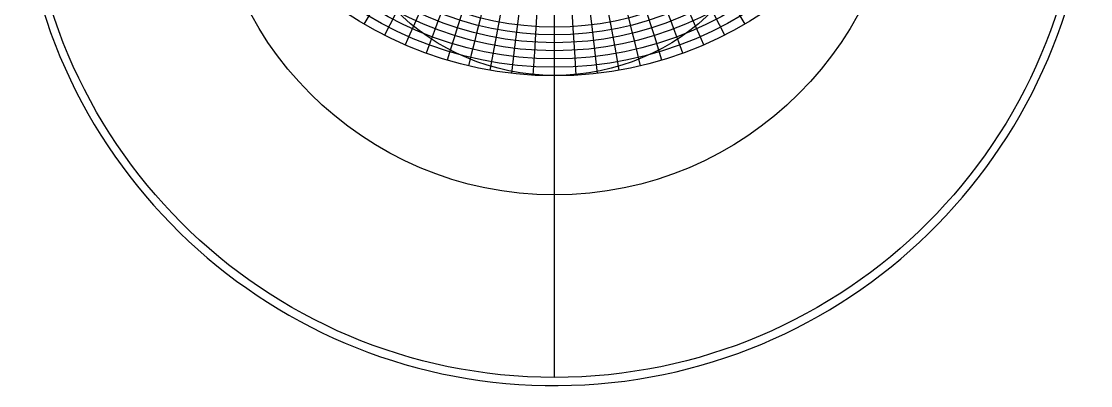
# Model space of a CAD drawing. Header units: millimetres. Extents: x -128 to 128, y -128 to 131.
# Drawn here: x -127.3 to 127.9, y -128 to -41.1 of the extents above; entities that cross this region are included whole.
import ezdxf

# ---------------------------------------------------------------- set-up
doc = ezdxf.new("R2010")
doc.units = ezdxf.units.MM
for name, color, linetype in [('CUT_OUTER', 1, 'Continuous'), ('ENGRAVE', 7, 'Continuous'), ('ENGRAVE_FINE', 8, 'Continuous')]:
    doc.layers.add(name, color=color, linetype=linetype)

msp = doc.modelspace()

# ---------------------------------------------------------------- linework, layer by layer
at = {"layer": 'CUT_OUTER'}
msp.add_arc((0, 0), 127.95, 185.9764, 87.8052, dxfattribs=at)
at = {"layer": 'ENGRAVE'}
msp.add_lwpolyline([(0, -126), (0, 126)], dxfattribs=at)
for centre, radius in [((0, 0), 126), ((0, 35.86), 89.94), ((0, 30.15), 74.47), ((0, 0), 82.48), ((0, 0), 53.99)]:
    msp.add_circle(centre, radius, dxfattribs=at)
at = {"layer": 'ENGRAVE_FINE'}
for centre, radius in [((0, 34.55), 86.59), ((0, 33.33), 83.38), ((0, 32.19), 80.29), ((0, 31.14), 77.33), ((0, 29.23), 71.71)]:
    msp.add_circle(centre, radius, dxfattribs=at)
for centre, radius, start, end in [((-1173.06, -189.69), 1191.16, 6.56579, 15.20157), ((-1173.06, -189.69), 1191.16, 6.56579, 15.20157), ((-2364.22, -189.69), 2373.25, 3.27933, 7.61986), ((-2364.22, -189.69), 2373.25, 3.27933, 7.61986), ((1173.06, -189.69), 1191.16, 164.79843, 173.43421), ((1173.06, -189.69), 1191.16, 164.79843, 173.43421), ((2364.22, -189.69), 2373.25, 172.38014, 176.72067), ((2364.22, -189.69), 2373.25, 172.38014, 176.72067), ((-771.95, -189.69), 799.18, 9.86653, 22.70838), ((-771.95, -189.69), 799.18, 9.86653, 22.70838), ((771.95, -189.69), 799.18, 157.29162, 170.13347), ((771.95, -189.69), 799.18, 157.29162, 170.13347), ((-568.3, -189.69), 604.77, 13.18881, 30.10626), ((-568.3, -189.69), 604.77, 13.18881, 30.10626), ((568.3, -189.69), 604.77, 149.89374, 166.81119), ((568.3, -189.69), 604.77, 149.89374, 166.81119), ((-443.58, -189.69), 489.43, 16.54, 37.365), ((-443.58, -189.69), 489.43, 16.54, 37.365), ((443.58, -189.69), 489.43, 142.635, 163.46), ((443.58, -189.69), 489.43, 142.635, 163.46), ((-358.26, -189.69), 413.69, 19.9276, 44.4587), ((-358.26, -189.69), 413.69, 19.9276, 44.4587), ((358.26, -189.69), 413.69, 135.5413, 160.0724), ((358.26, -189.69), 413.69, 135.5413, 160.0724), ((-295.4, -189.69), 360.62, 23.3592, 51.3668), ((-295.4, -189.69), 360.62, 23.3592, 51.3668), ((295.4, -189.69), 360.62, 128.6332, 156.6408), ((295.4, -189.69), 360.62, 128.6332, 156.6408), ((-246.51, -189.69), 321.79, 26.8429, 58.0734), ((-246.51, -189.69), 321.79, 26.8429, 58.0734), ((246.51, -189.69), 321.79, 121.9266, 153.1571), ((246.51, -189.69), 321.79, 121.9266, 153.1571), ((-206.84, -189.69), 292.52, 30.3868, 64.5678), ((-206.84, -189.69), 292.52, 30.3868, 64.5678), ((206.84, -189.69), 292.52, 115.4322, 149.6132), ((206.84, -189.69), 292.52, 115.4322, 149.6132)]:
    msp.add_arc(centre, radius, start, end, dxfattribs=at)

doc.saveas('drawing.dxf')
